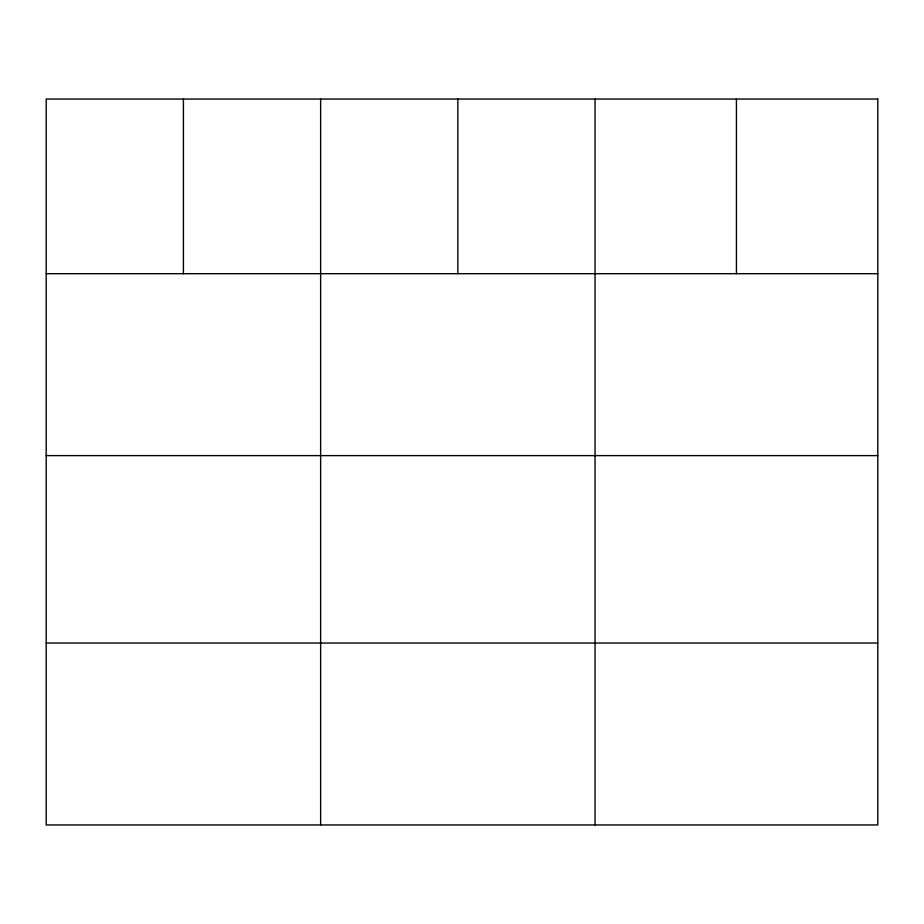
<?xml version="1.0" encoding="UTF-8"?>
<svg xmlns="http://www.w3.org/2000/svg" width="924" height="924" viewBox="0 0 924 924"><rect width="100%" height="100%" fill="white"/><g stroke="black" fill="none" stroke-linecap="round" stroke-linejoin="round"><path stroke-width="1.39" d="M46.2 273.7L877.8 273.7M46.2 455.613L877.8 455.613M46.2 643.035L877.8 643.035M736.428 99.053L736.428 273.7M595.056 99.053L595.056 824.947M457.842 99.053L457.842 273.7M320.628 99.053L320.628 824.947M183.414 99.053L183.414 273.7M877.8 99.053L46.2 99.053L46.2 824.947L877.8 824.947L877.8 99.053"/></g></svg>
